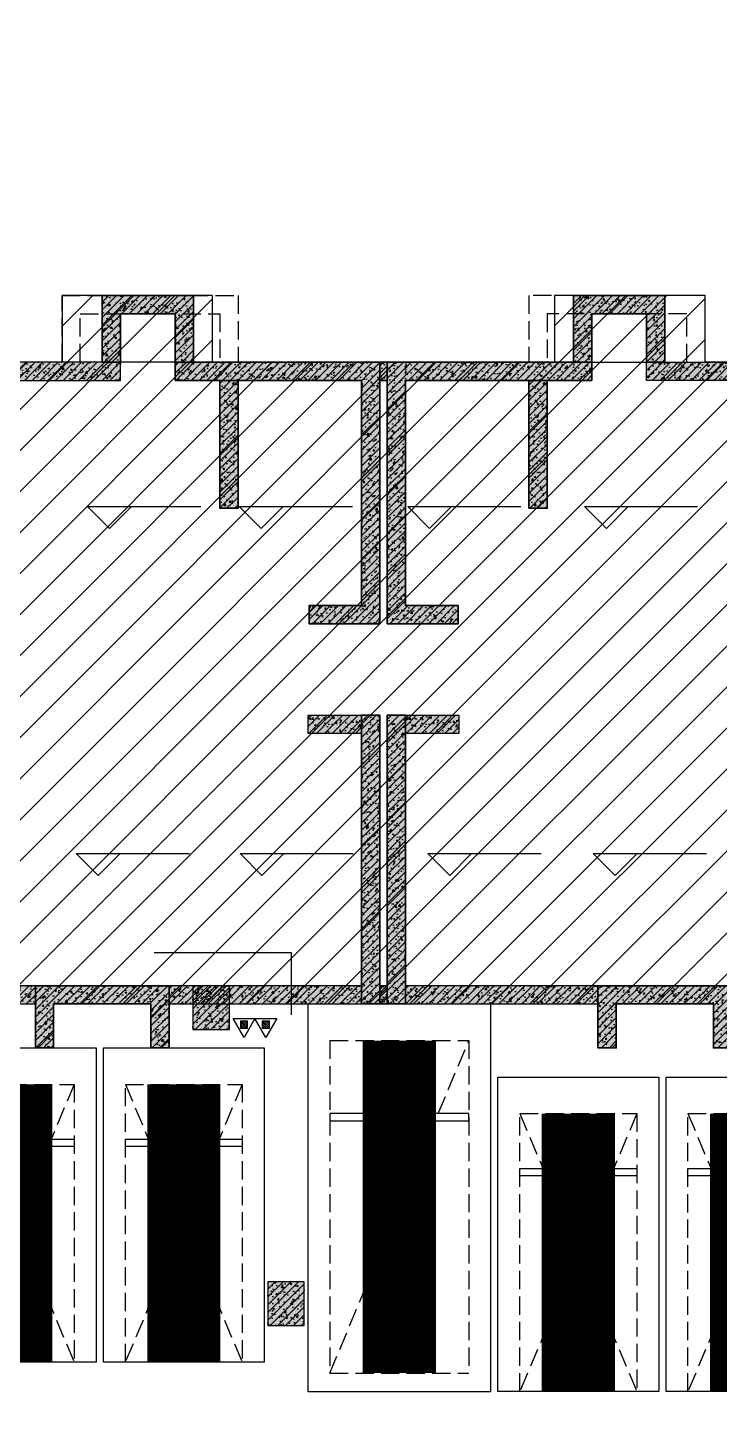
# Model space of a CAD drawing. Extents: x -1338203 to 1886333, y -783476 to 1038610.
# Drawn here: x 526774 to 536232, y 272149 to 291299 of the extents above; entities that cross this region are included whole.
import ezdxf

# ---------------------------------------------------------------- set-up
doc = ezdxf.new("R2010")
doc.units = 0
doc.header["$LTSCALE"] = 1000
doc.header["$MEASUREMENT"] = 0
for name, pattern in [('A-001-平面B2$0$__DASH', [0.35, 0.25, -0.1]), ('A-19-平面B1$0$DASH', [0.35, 0.25, -0.1]), ('DASH', [0.35, 0.25, -0.1])]:
    doc.linetypes.add(name, pattern=pattern)
doc.layers.add('A-001-主楼组合参照B1$0$0A-X-AREA', color=6, linetype='Continuous', plot=False)
for name, color, linetype in [('A-001-车位参照B1$0$A-001-车位参照B1$0$0A-P-PKNG-CAR(A)', 43, 'Continuous'), ('A-001-车位参照B1$0$A-001-车位参照B1$0$0A-P-PKNG-CAR(B)', 21, 'Continuous'), ('A-19-平面B1$0$0A-A-SYMB-ELEV', 150, 'Continuous'), ('p-a-mini', 150, 'Continuous'), ('p-a-regular', 5, 'Continuous'), ('S001地下一墙柱$0$S001地下一墙柱$0$0S-CC-LINE', 52, 'Continuous'), ('S001地下一墙柱$0$S001地下一墙柱$0$0S-CW-HATCH', 251, 'Continuous'), ('S001地下一墙柱$0$S001地下一墙柱$0$0S-CW-HATCH-UP', 251, 'Continuous'), ('S19柱墙B1_1$0$0S-CW-HATCH', 251, 'Continuous'), ('S19柱墙B1_1$0$0S-CW-HATCH-UP', 251, 'Continuous'), ('S19柱墙B1_1$0$0S-CW-LINE', 72, 'Continuous'), ('负一层消火栓$0$0P-DIM-FH', 3, 'Continuous'), ('负一层消火栓$0$0P-EQUIP-FH', 7, 'Continuous')]:
    doc.layers.add(name, color=color, linetype=linetype)
pattern_1 = [(45, (-537701.02, -383122.39), (-53.033009, 53.033009), []), (50, (-537701.02, -383122.39), (215.178055, -18.82564), [22.5, -247.5]), (355, (-537701.02, -383122.39), (-41.6254, 225.65764), [18, -198]), (100.4514, (-537683.09, -383123.96), (173.552815, 206.83186), [19.12206, -210.342634]), (46.1842, (-537701.02, -383062.4), (320.17231, -49.6557), [33.75, -371.25]), (96.6356, (-537674.34, -383066.53), (280.39881, 292.23536), [28.68309, -315.5139]), (351.1842, (-537701.02, -383062.4), (280.39858, 292.23558), [27, -297]), (21, (-537671.02, -383077.39), (179.072116, -120.785667), [22.5, -247.5]), (326, (-537671.02, -383077.39), (72.9946, 217.54501), [18, -198]), (71.4514, (-537656.1, -383087.45), (252.06679, 96.75915), [19.12206, -210.342634]), (37.5, (-537701.02, -383122.39), (3.647957, 99.868156), [0, -195.6, 0, -201, 0, -198.75]), (7.5, (-537701.02, -383122.39), (78.920861, 118.323514), [0, -114.6, 0, -191.1, 0, -75.75]), (327.5, (-537767.92, -383122.39), (160.146731, -6.7664615), [0, -75, 0, -234, 0, -310.5]), (317.5, (-537797.92, -383122.39), (174.95585, 30.031495), [0, -97.5, 0, -155.4, 0, -220.5])]
pattern_2 = [(45, (-2927865.07, -271025.844), (-53.0330086, 53.0330086), []), (50, (-2927865.07, -271025.84), (215.178055, -18.82564), [22.5, -247.5]), (355, (-2927865.07, -271025.84), (-41.6254, 225.65764), [18, -198]), (100.4514, (-2927847.14, -271027.41), (173.552815, 206.831863), [19.122057, -210.342634]), (46.1842, (-2927865.07, -270965.84), (320.172315, -49.655704), [33.75, -371.25]), (96.6356, (-2927838.4, -270969.98), (280.398812, 292.23536), [28.683086, -315.5139]), (351.1842, (-2927865.07, -270965.84), (280.398584, 292.23558), [27, -297]), (21, (-2927835.07, -270980.84), (179.072116, -120.785667), [22.5, -247.5]), (326, (-2927835.07, -270980.84), (72.9946, 217.545014), [18, -198]), (71.4514, (-2927820.15, -270990.9), (252.066789, 96.759149), [19.122057, -210.342634]), (37.5, (-2927865.07, -271025.844), (3.6479566, 99.8681561), [0, -195.6, 0, -201, 0, -198.75]), (7.5, (-2927865.07, -271025.84), (78.9208612, 118.3235136), [0, -114.6, 0, -191.1, 0, -75.75]), (327.5, (-2927931.97, -271025.84), (160.1467309, -6.7664615), [0, -75, 0, -234, 0, -310.5]), (317.5, (-2927961.97, -271025.84), (174.955851, 30.031495), [0, -97.5, 0, -155.4, 0, -220.5])]
pattern_3 = [(45, (0, 0), (-53.033, 53.033), []), (50, (0, 0), (215.178, -18.8256), [22.5, -247.5]), (355, (0, 0), (-41.6254, 225.6576), [18, -198]), (100.4514, (17.93, -1.57), (173.5528, 206.8319), [19.122, -210.3426]), (46.1842, (0, 60), (320.1723, -49.6557), [33.75, -371.25]), (96.6356, (26.68, 55.86), (280.399, 292.2354), [28.683, -315.514]), (351.1842, (0, 60), (280.3986, 292.2356), [27, -297]), (21, (30, 45), (179.0721, -120.7857), [22.5, -247.5]), (326, (30, 45), (72.9946, 217.545), [18, -198]), (71.4514, (44.92, 34.93), (252.0668, 96.7591), [19.122, -210.3426]), (37.5, (0, 0), (3.64796, 99.86816), [0, -195.6, 0, -201, 0, -198.75]), (7.5, (0, 0), (78.92086, 118.3235), [0, -114.6, 0, -191.1, 0, -75.75]), (327.5, (-66.9, 0), (160.14673, -6.76646), [0, -75, 0, -234, 0, -310.5]), (317.5, (-96.9, 0), (174.95585, 30.0315), [0, -97.5, 0, -155.4, 0, -220.5])]

# ---------------------------------------------------------------- blocks, each defined once
blk = doc.blocks.new('S19柱墙B1_1')
at = {"layer": 'S19柱墙B1_1$0$0S-CW-HATCH'}
h = blk.add_hatch(color=256, dxfattribs=at)
h.dxf.hatch_style = 1
h.paths.add_polyline_path([(12500, 3490), (12500, 4400), (13750, 4400), (13750, 3490), (13500, 3490), (13500, 4150), (12750, 4150), (12750, 3490), (12500, 3490)])
h = blk.add_hatch(color=256, dxfattribs=at)
h.dxf.hatch_style = 1
h.paths.add_polyline_path([(18950, 3490), (18950, 4400), (20200, 4400), (20200, 3490), (19950, 3490), (19950, 4150), (19200, 4150), (19200, 3490), (18950, 3490)])
h = blk.add_hatch(color=256, dxfattribs=at)
h.dxf.hatch_style = 1
h.paths.add_polyline_path([(12750, 3490), (9990, 3490), (9990, 3240), (12750, 3240)])
h = blk.add_hatch(color=256, dxfattribs=at)
h.dxf.hatch_style = 1
h.paths.add_polyline_path([(13500, 3240), (16050, 3240), (16050, 160), (15330, 160), (15330, -90), (16300, -90), (16300, 3490), (13500, 3490)])
h = blk.add_hatch(color=256, dxfattribs=at)
h.dxf.hatch_style = 1
h.paths.add_polyline_path([(16300, 3240), (16400, 3240), (16400, 3490), (16300, 3490)])
h = blk.add_hatch(color=256, dxfattribs=at)
h.dxf.hatch_style = 1
h.paths.add_polyline_path([(19200, 3240), (16650, 3240), (16650, 160), (17370, 160), (17370, -90), (16400, -90), (16400, 3490), (19200, 3490)])
h = blk.add_hatch(color=256, dxfattribs=at)
h.dxf.hatch_style = 1
h.paths.add_polyline_path([(19950, 3490), (22710, 3490), (22710, 3240), (19950, 3240)])
h = blk.add_hatch(color=256, dxfattribs=at)
h.dxf.hatch_style = 1
h.paths.add_polyline_path([(14110, 3240), (14360, 3240), (14360, 1490), (14110, 1490)])
h = blk.add_hatch(color=256, dxfattribs=at)
h.dxf.hatch_style = 1
h.paths.add_polyline_path([(18340, 3240), (18590, 3240), (18590, 1490), (18340, 1490)])
h = blk.add_hatch(color=256, dxfattribs=at)
h.dxf.hatch_style = 1
h.paths.add_polyline_path([(15320, -1340), (16050, -1340), (16050, -1590), (15320, -1590)])
h = blk.add_hatch(color=256, dxfattribs=at)
h.dxf.hatch_style = 1
h.paths.add_polyline_path([(16300, -5290), (16300, -1340), (16050, -1340), (16050, -5290)])
h = blk.add_hatch(color=256, dxfattribs=at)
h.dxf.hatch_style = 1
h.paths.add_polyline_path([(16400, -5290), (16400, -1340), (16650, -1340), (16650, -5290)])
h = blk.add_hatch(color=256, dxfattribs=at)
h.dxf.hatch_style = 1
h.paths.add_polyline_path([(16650, -1340), (17380, -1340), (17380, -1590), (16650, -1590)])
at = {"layer": 'S19柱墙B1_1$0$0S-CW-HATCH', "ltscale": 0.002}
h = blk.add_hatch(color=256, dxfattribs=at)
h.dxf.hatch_style = 1
h.paths.add_polyline_path([(9760, -5290), (11585, -5290), (11585, -5040), (9760, -5040)])
at = {"layer": 'S19柱墙B1_1$0$0S-CW-HATCH'}
h = blk.add_hatch(color=256, dxfattribs=at)
h.dxf.hatch_style = 1
h.paths.add_polyline_path([(11585, -5890), (11835, -5890), (11835, -5290), (12500, -5290), (13165, -5290), (13165, -5890), (13415, -5890), (13415, -5040), (12500, -5040), (11585, -5040)])
at = {"layer": 'S19柱墙B1_1$0$0S-CW-HATCH', "ltscale": 0.002}
h = blk.add_hatch(color=256, dxfattribs=at)
h.dxf.hatch_style = 1
h.paths.add_polyline_path([(13415, -5290), (16050, -5290), (16050, -5040), (13415, -5040)])
h = blk.add_hatch(color=256, dxfattribs=at)
h.dxf.hatch_style = 1
h.paths.add_polyline_path([(16400, -5040), (16300, -5040), (16300, -5290), (16400, -5290)])
at = {"layer": 'S19柱墙B1_1$0$0S-CW-HATCH'}
h = blk.add_hatch(color=256, dxfattribs=at)
h.dxf.hatch_style = 1
h.paths.add_polyline_path([(16300, -5290), (16400, -5290), (16400, -5040), (16300, -5040)])
at = {"layer": 'S19柱墙B1_1$0$0S-CW-HATCH', "ltscale": 0.002}
h = blk.add_hatch(color=256, dxfattribs=at)
h.dxf.hatch_style = 1
h.paths.add_polyline_path([(16650, -5290), (19285, -5290), (19285, -5040), (16650, -5040)])
at = {"layer": 'S19柱墙B1_1$0$0S-CW-HATCH'}
h = blk.add_hatch(color=256, dxfattribs=at)
h.dxf.hatch_style = 1
h.paths.add_polyline_path([(21115, -5890), (20865, -5890), (20865, -5290), (20200, -5290), (19535, -5290), (19535, -5890), (19285, -5890), (19285, -5040), (20200, -5040), (21115, -5040)])
at = {"layer": 'S19柱墙B1_1$0$0S-CW-HATCH-UP'}
h = blk.add_hatch(dxfattribs=at)
h.set_pattern_fill('钢筋混凝土', color=256, scale=30)
h.set_pattern_definition(pattern_3)
h.paths.add_polyline_path([(12500, 3490), (12500, 4400), (13750, 4400), (13750, 3490), (13500, 3490), (13500, 4150), (12750, 4150), (12750, 3490), (12500, 3490)])
h = blk.add_hatch(dxfattribs=at)
h.set_pattern_fill('钢筋混凝土', color=256, scale=30)
h.set_pattern_definition(pattern_3)
h.paths.add_polyline_path([(18950, 3490), (18950, 4400), (20200, 4400), (20200, 3490), (19950, 3490), (19950, 4150), (19200, 4150), (19200, 3490), (18950, 3490)])
h = blk.add_hatch(dxfattribs=at)
h.set_pattern_fill('钢筋混凝土', color=256, scale=30)
h.set_pattern_definition(pattern_2)
h.paths.add_polyline_path([(12750, 3490), (9990, 3490), (9990, 3240), (12750, 3240)])
h = blk.add_hatch(dxfattribs=at)
h.set_pattern_fill('钢筋混凝土', color=256, scale=30)
h.set_pattern_definition(pattern_1)
h.paths.add_polyline_path([(13500, 3240), (16050, 3240), (16050, 160), (15330, 160), (15330, -90), (16300, -90), (16300, 3490), (13500, 3490)])
h = blk.add_hatch(dxfattribs=at)
h.set_pattern_fill('钢筋混凝土', color=256, scale=30)
h.set_pattern_definition([(45, (-288035.895, -723973.35), (-53.0330086, 53.0330086), []), (50, (-288035.9, -723973.35), (215.178055, -18.82564), [22.5, -247.5]), (355, (-288035.9, -723973.35), (-41.6254, 225.65764), [18, -198]), (100.4514, (-288017.96, -723974.92), (173.552815, 206.83186), [19.12206, -210.342634]), (46.1842, (-288035.9, -723913.35), (320.172315, -49.6557), [33.75, -371.25]), (96.6356, (-288009.2, -723917.5), (280.39881, 292.23536), [28.68309, -315.5139]), (351.1842, (-288035.9, -723913.35), (280.39858, 292.23558), [27, -297]), (21, (-288005.9, -723928.35), (179.072116, -120.785667), [22.5, -247.5]), (326, (-288005.9, -723928.35), (72.9946, 217.545014), [18, -198]), (71.4514, (-287990.97, -723938.42), (252.06679, 96.75915), [19.12206, -210.342634]), (37.5, (-288035.895, -723973.35), (3.6479566, 99.868156), [0, -195.6, 0, -201, 0, -198.75]), (7.5, (-288035.9, -723973.35), (78.920861, 118.323514), [0, -114.6, 0, -191.1, 0, -75.75]), (327.5, (-288102.795, -723973.35), (160.146731, -6.7664615), [0, -75, 0, -234, 0, -310.5]), (317.5, (-288132.8, -723973.35), (174.95585, 30.031495), [0, -97.5, 0, -155.4, 0, -220.5])])
h.paths.add_polyline_path([(16300, 3240), (16400, 3240), (16400, 3490), (16300, 3490)])
h = blk.add_hatch(dxfattribs=at)
h.set_pattern_fill('钢筋混凝土', color=256, scale=30)
h.set_pattern_definition(pattern_1)
h.paths.add_polyline_path([(19200, 3240), (16650, 3240), (16650, 160), (17370, 160), (17370, -90), (16400, -90), (16400, 3490), (19200, 3490)])
h = blk.add_hatch(dxfattribs=at)
h.set_pattern_fill('钢筋混凝土', color=256, scale=30)
h.set_pattern_definition(pattern_2)
h.paths.add_polyline_path([(19950, 3490), (22710, 3490), (22710, 3240), (19950, 3240)])
h = blk.add_hatch(dxfattribs=at)
h.set_pattern_fill('钢筋混凝土', color=256, scale=30)
h.set_pattern_definition([(45, (-2331178.905, -156263.83), (-53.0330086, 53.0330086), []), (50, (-2331178.9, -156263.83), (215.178055, -18.82564), [22.5, -247.5]), (355, (-2331178.9, -156263.83), (-41.6254, 225.65764), [18, -198]), (100.4514, (-2331160.97, -156265.4), (173.552815, 206.831863), [19.122057, -210.342634]), (46.1842, (-2331178.9, -156203.83), (320.172315, -49.655704), [33.75, -371.25]), (96.6356, (-2331152.22, -156207.97), (280.39881, 292.23536), [28.683086, -315.5139]), (351.1842, (-2331178.9, -156203.83), (280.398584, 292.23558), [27, -297]), (21, (-2331148.9, -156218.83), (179.072116, -120.785667), [22.5, -247.5]), (326, (-2331148.9, -156218.83), (72.9946, 217.545014), [18, -198]), (71.4514, (-2331133.98, -156228.9), (252.066789, 96.759149), [19.122057, -210.342634]), (37.5, (-2331178.905, -156263.83), (3.6479566, 99.8681561), [0, -195.6, 0, -201, 0, -198.75]), (7.5, (-2331178.9, -156263.83), (78.920861, 118.3235136), [0, -114.6, 0, -191.1, 0, -75.75]), (327.5, (-2331245.805, -156263.83), (160.1467309, -6.7664615), [0, -75, 0, -234, 0, -310.5]), (317.5, (-2331275.8, -156263.83), (174.955851, 30.031495), [0, -97.5, 0, -155.4, 0, -220.5])])
h.paths.add_polyline_path([(14110, 3240), (14360, 3240), (14360, 1490), (14110, 1490)])
h = blk.add_hatch(dxfattribs=at)
h.set_pattern_fill('钢筋混凝土', color=256, scale=30)
h.set_pattern_definition([(45, (-2326928.905, -156263.83), (-53.0330086, 53.0330086), []), (50, (-2326928.9, -156263.83), (215.178055, -18.82564), [22.5, -247.5]), (355, (-2326928.9, -156263.83), (-41.6254, 225.65764), [18, -198]), (100.4514, (-2326910.97, -156265.4), (173.552815, 206.831863), [19.122057, -210.342634]), (46.1842, (-2326928.9, -156203.83), (320.172315, -49.655704), [33.75, -371.25]), (96.6356, (-2326902.22, -156207.97), (280.39881, 292.23536), [28.683086, -315.5139]), (351.1842, (-2326928.9, -156203.83), (280.398584, 292.23558), [27, -297]), (21, (-2326898.9, -156218.83), (179.072116, -120.785667), [22.5, -247.5]), (326, (-2326898.9, -156218.83), (72.9946, 217.545014), [18, -198]), (71.4514, (-2326883.98, -156228.9), (252.066789, 96.759149), [19.122057, -210.342634]), (37.5, (-2326928.905, -156263.83), (3.6479566, 99.8681561), [0, -195.6, 0, -201, 0, -198.75]), (7.5, (-2326928.9, -156263.83), (78.920861, 118.3235136), [0, -114.6, 0, -191.1, 0, -75.75]), (327.5, (-2326995.805, -156263.83), (160.1467309, -6.7664615), [0, -75, 0, -234, 0, -310.5]), (317.5, (-2327025.8, -156263.83), (174.955851, 30.031495), [0, -97.5, 0, -155.4, 0, -220.5])])
h.paths.add_polyline_path([(18340, 3240), (18590, 3240), (18590, 1490), (18340, 1490)])
h = blk.add_hatch(dxfattribs=at)
h.set_pattern_fill('钢筋混凝土', color=256, scale=30)
h.set_pattern_definition([(45, (-2901230.08, -267325.85), (-53.0330086, 53.0330086), []), (50, (-2901230.08, -267325.85), (215.178055, -18.82564), [22.5, -247.5]), (355, (-2901230.08, -267325.85), (-41.6254, 225.65764), [18, -198]), (100.4514, (-2901212.15, -267327.42), (173.552815, 206.831863), [19.122057, -210.342634]), (46.1842, (-2901230.08, -267265.85), (320.172315, -49.655704), [33.75, -371.25]), (96.6356, (-2901203.4, -267270), (280.39881, 292.23536), [28.683086, -315.5139]), (351.1842, (-2901230.08, -267265.85), (280.398584, 292.23558), [27, -297]), (21, (-2901200.08, -267280.85), (179.072116, -120.785667), [22.5, -247.5]), (326, (-2901200.08, -267280.85), (72.9946, 217.545014), [18, -198]), (71.4514, (-2901185.16, -267290.91), (252.066789, 96.759149), [19.122057, -210.342634]), (37.5, (-2901230.08, -267325.85), (3.6479566, 99.8681561), [0, -195.6, 0, -201, 0, -198.75]), (7.5, (-2901230.08, -267325.85), (78.9208612, 118.3235136), [0, -114.6, 0, -191.1, 0, -75.75]), (327.5, (-2901296.98, -267325.85), (160.1467309, -6.7664615), [0, -75, 0, -234, 0, -310.5]), (317.5, (-2901326.98, -267325.85), (174.955851, 30.031495), [0, -97.5, 0, -155.4, 0, -220.5])])
h.paths.add_polyline_path([(15320, -1340), (16050, -1340), (16050, -1590), (15320, -1590)])
h = blk.add_hatch(dxfattribs=at)
h.set_pattern_fill('钢筋混凝土', color=256, scale=30)
h.set_pattern_definition(pattern_1)
h.paths.add_polyline_path([(16300, -5290), (16300, -1340), (16050, -1340), (16050, -5290)])
h = blk.add_hatch(dxfattribs=at)
h.set_pattern_fill('钢筋混凝土', color=256, scale=30)
h.set_pattern_definition(pattern_1)
h.paths.add_polyline_path([(16400, -5290), (16400, -1340), (16650, -1340), (16650, -5290)])
h = blk.add_hatch(dxfattribs=at)
h.set_pattern_fill('钢筋混凝土', color=256, scale=30)
h.set_pattern_definition([(45, (-2899900.08, -267325.844), (-53.0330086, 53.0330086), []), (50, (-2899900.08, -267325.84), (215.178055, -18.82564), [22.5, -247.5]), (355, (-2899900.08, -267325.84), (-41.6254, 225.65764), [18, -198]), (100.4514, (-2899882.15, -267327.41), (173.552815, 206.831863), [19.122057, -210.342634]), (46.1842, (-2899900.08, -267265.84), (320.172315, -49.655704), [33.75, -371.25]), (96.6356, (-2899873.4, -267269.98), (280.39881, 292.23536), [28.683086, -315.5139]), (351.1842, (-2899900.08, -267265.84), (280.398584, 292.23558), [27, -297]), (21, (-2899870.08, -267280.84), (179.072116, -120.785667), [22.5, -247.5]), (326, (-2899870.08, -267280.84), (72.9946, 217.545014), [18, -198]), (71.4514, (-2899855.16, -267290.9), (252.066789, 96.759149), [19.122057, -210.342634]), (37.5, (-2899900.08, -267325.84), (3.6479566, 99.8681561), [0, -195.6, 0, -201, 0, -198.75]), (7.5, (-2899900.08, -267325.84), (78.9208612, 118.3235136), [0, -114.6, 0, -191.1, 0, -75.75]), (327.5, (-2899966.98, -267325.84), (160.1467309, -6.7664615), [0, -75, 0, -234, 0, -310.5]), (317.5, (-2899996.98, -267325.84), (174.955851, 30.031495), [0, -97.5, 0, -155.4, 0, -220.5])])
h.paths.add_polyline_path([(16650, -1340), (17380, -1340), (17380, -1590), (16650, -1590)])
at = {"layer": 'S19柱墙B1_1$0$0S-CW-HATCH-UP', "ltscale": 0.002}
h = blk.add_hatch(dxfattribs=at)
h.set_pattern_fill('钢筋混凝土', color=256, scale=30)
h.set_pattern_definition([(45, (-506430.67, -283239.06), (-53.033009, 53.033009), []), (50, (-506430.67, -283239.06), (215.178055, -18.82564), [22.5, -247.5]), (355, (-506430.67, -283239.06), (-41.6254, 225.65764), [18, -198]), (100.4514, (-506412.74, -283240.63), (173.552815, 206.83186), [19.12206, -210.34263]), (46.1842, (-506430.67, -283179.06), (320.17231, -49.6557), [33.75, -371.25]), (96.6356, (-506404, -283183.2), (280.39881, 292.23536), [28.68309, -315.5139]), (351.1842, (-506430.67, -283179.06), (280.39858, 292.23558), [27, -297]), (21, (-506400.67, -283194.06), (179.072116, -120.785667), [22.5, -247.5]), (326, (-506400.67, -283194.06), (72.9946, 217.54501), [18, -198]), (71.4514, (-506385.75, -283204.12), (252.06679, 96.75915), [19.12206, -210.34263]), (37.5, (-506430.67, -283239.06), (3.647957, 99.868156), [0, -195.6, 0, -201, 0, -198.75]), (7.5, (-506430.67, -283239.06), (78.920861, 118.323514), [0, -114.6, 0, -191.1, 0, -75.75]), (327.5, (-506497.57, -283239.06), (160.146731, -6.766462), [0, -75, 0, -234, 0, -310.5]), (317.5, (-506527.57, -283239.06), (174.95585, 30.031495), [0, -97.5, 0, -155.4, 0, -220.5])])
h.paths.add_polyline_path([(9760, -5290), (11585, -5290), (11585, -5040), (9760, -5040)])
at = {"layer": 'S19柱墙B1_1$0$0S-CW-HATCH-UP'}
h = blk.add_hatch(dxfattribs=at)
h.set_pattern_fill('钢筋混凝土', color=256, scale=30)
h.set_pattern_definition(pattern_1)
h.paths.add_polyline_path([(11585, -5890), (11835, -5890), (11835, -5290), (12500, -5290), (13165, -5290), (13165, -5890), (13415, -5890), (13415, -5040), (12500, -5040), (11585, -5040)])
at = {"layer": 'S19柱墙B1_1$0$0S-CW-HATCH-UP', "ltscale": 0.002}
h = blk.add_hatch(dxfattribs=at)
h.set_pattern_fill('钢筋混凝土', color=256, scale=30)
h.set_pattern_definition([(45, (-502775.67, -283239.06), (-53.033009, 53.033009), []), (50, (-502775.67, -283239.06), (215.178055, -18.82564), [22.5, -247.5]), (355, (-502775.67, -283239.06), (-41.6254, 225.65764), [18, -198]), (100.4514, (-502757.74, -283240.63), (173.552815, 206.83186), [19.12206, -210.34263]), (46.1842, (-502775.67, -283179.06), (320.17231, -49.6557), [33.75, -371.25]), (96.6356, (-502749, -283183.2), (280.39881, 292.23536), [28.68309, -315.5139]), (351.1842, (-502775.67, -283179.06), (280.39858, 292.23558), [27, -297]), (21, (-502745.67, -283194.06), (179.072116, -120.785667), [22.5, -247.5]), (326, (-502745.67, -283194.06), (72.9946, 217.54501), [18, -198]), (71.4514, (-502730.75, -283204.12), (252.06679, 96.75915), [19.12206, -210.34263]), (37.5, (-502775.67, -283239.06), (3.647957, 99.868156), [0, -195.6, 0, -201, 0, -198.75]), (7.5, (-502775.67, -283239.06), (78.920861, 118.323514), [0, -114.6, 0, -191.1, 0, -75.75]), (327.5, (-502842.57, -283239.06), (160.146731, -6.766462), [0, -75, 0, -234, 0, -310.5]), (317.5, (-502872.57, -283239.06), (174.95585, 30.031495), [0, -97.5, 0, -155.4, 0, -220.5])])
h.paths.add_polyline_path([(13415, -5290), (16050, -5290), (16050, -5040), (13415, -5040)])
h = blk.add_hatch(dxfattribs=at)
h.set_pattern_fill('钢筋混凝土', color=256, scale=30)
h.set_pattern_definition([(45, (-515290.67, -283239.06), (-53.033009, 53.033009), []), (50, (-515290.67, -283239.06), (215.178055, -18.82564), [22.5, -247.5]), (355, (-515290.67, -283239.06), (-41.6254, 225.65764), [18, -198]), (100.4514, (-515272.74, -283240.63), (173.552815, 206.83186), [19.12206, -210.34263]), (46.1842, (-515290.67, -283179.06), (320.17231, -49.6557), [33.75, -371.25]), (96.6356, (-515264, -283183.2), (280.39881, 292.23536), [28.68309, -315.5139]), (351.1842, (-515290.67, -283179.06), (280.39858, 292.23558), [27, -297]), (21, (-515260.67, -283194.06), (179.072116, -120.785667), [22.5, -247.5]), (326, (-515260.67, -283194.06), (72.9946, 217.54501), [18, -198]), (71.4514, (-515245.75, -283204.12), (252.06679, 96.75915), [19.12206, -210.34263]), (37.5, (-515290.67, -283239.06), (3.647957, 99.868156), [0, -195.6, 0, -201, 0, -198.75]), (7.5, (-515290.67, -283239.06), (78.920861, 118.323514), [0, -114.6, 0, -191.1, 0, -75.75]), (327.5, (-515357.57, -283239.06), (160.146731, -6.766462), [0, -75, 0, -234, 0, -310.5]), (317.5, (-515387.57, -283239.06), (174.95585, 30.031495), [0, -97.5, 0, -155.4, 0, -220.5])])
h.paths.add_polyline_path([(16400, -5040), (16300, -5040), (16300, -5290), (16400, -5290)])
at = {"layer": 'S19柱墙B1_1$0$0S-CW-HATCH-UP'}
h = blk.add_hatch(dxfattribs=at)
h.set_pattern_fill('钢筋混凝土', color=256, scale=30)
h.set_pattern_definition([(45, (-288035.895, -732503.35), (-53.0330086, 53.0330086), []), (50, (-288035.9, -732503.35), (215.178055, -18.82564), [22.5, -247.5]), (355, (-288035.9, -732503.35), (-41.6254, 225.65764), [18, -198]), (100.4514, (-288017.96, -732504.92), (173.552815, 206.83186), [19.12206, -210.342634]), (46.1842, (-288035.9, -732443.35), (320.172315, -49.6557), [33.75, -371.25]), (96.6356, (-288009.2, -732447.5), (280.39881, 292.23536), [28.68309, -315.5139]), (351.1842, (-288035.9, -732443.35), (280.39858, 292.23558), [27, -297]), (21, (-288005.9, -732458.35), (179.072116, -120.785667), [22.5, -247.5]), (326, (-288005.9, -732458.35), (72.9946, 217.545014), [18, -198]), (71.4514, (-287990.97, -732468.42), (252.06679, 96.75915), [19.12206, -210.342634]), (37.5, (-288035.895, -732503.35), (3.6479566, 99.868156), [0, -195.6, 0, -201, 0, -198.75]), (7.5, (-288035.9, -732503.35), (78.920861, 118.323514), [0, -114.6, 0, -191.1, 0, -75.75]), (327.5, (-288102.795, -732503.35), (160.146731, -6.7664615), [0, -75, 0, -234, 0, -310.5]), (317.5, (-288132.8, -732503.35), (174.95585, 30.031495), [0, -97.5, 0, -155.4, 0, -220.5])])
h.paths.add_polyline_path([(16300, -5290), (16400, -5290), (16400, -5040), (16300, -5040)])
at = {"layer": 'S19柱墙B1_1$0$0S-CW-HATCH-UP', "ltscale": 0.002}
h = blk.add_hatch(dxfattribs=at)
h.set_pattern_fill('钢筋混凝土', color=256, scale=30)
h.set_pattern_definition([(45, (-499540.67, -283239.06), (-53.033009, 53.033009), []), (50, (-499540.67, -283239.06), (215.178055, -18.82564), [22.5, -247.5]), (355, (-499540.67, -283239.06), (-41.6254, 225.65764), [18, -198]), (100.4514, (-499522.74, -283240.63), (173.552815, 206.83186), [19.12206, -210.34263]), (46.1842, (-499540.67, -283179.06), (320.17231, -49.6557), [33.75, -371.25]), (96.6356, (-499514, -283183.2), (280.39881, 292.23536), [28.68309, -315.5139]), (351.1842, (-499540.67, -283179.06), (280.39858, 292.23558), [27, -297]), (21, (-499510.67, -283194.06), (179.072116, -120.785667), [22.5, -247.5]), (326, (-499510.67, -283194.06), (72.9946, 217.54501), [18, -198]), (71.4514, (-499495.75, -283204.12), (252.06679, 96.75915), [19.12206, -210.34263]), (37.5, (-499540.67, -283239.06), (3.647957, 99.868156), [0, -195.6, 0, -201, 0, -198.75]), (7.5, (-499540.67, -283239.06), (78.920861, 118.323514), [0, -114.6, 0, -191.1, 0, -75.75]), (327.5, (-499607.57, -283239.06), (160.146731, -6.766462), [0, -75, 0, -234, 0, -310.5]), (317.5, (-499637.57, -283239.06), (174.95585, 30.031495), [0, -97.5, 0, -155.4, 0, -220.5])])
h.paths.add_polyline_path([(16650, -5290), (19285, -5290), (19285, -5040), (16650, -5040)])
at = {"layer": 'S19柱墙B1_1$0$0S-CW-HATCH-UP'}
h = blk.add_hatch(dxfattribs=at)
h.set_pattern_fill('钢筋混凝土', color=256, scale=30)
h.set_pattern_definition(pattern_1)
h.paths.add_polyline_path([(21115, -5890), (20865, -5890), (20865, -5290), (20200, -5290), (19535, -5290), (19535, -5890), (19285, -5890), (19285, -5040), (20200, -5040), (21115, -5040)])
at = {"layer": 'S19柱墙B1_1$0$0S-CW-LINE', "lineweight": 35}
for points in [[(12500, 3490), (12500, 4400), (13750, 4400), (13750, 3490), (13500, 3490), (13500, 4150), (12750, 4150), (12750, 3490), (12500, 3490)], [(18950, 3490), (18950, 4400), (20200, 4400), (20200, 3490), (19950, 3490), (19950, 4150), (19200, 4150), (19200, 3490), (18950, 3490)], [(13500, 3240), (16050, 3240), (16050, 160), (15330, 160), (15330, -90), (16300, -90), (16300, 3490), (13500, 3490)], [(16300, 3240), (16400, 3240), (16400, 3490), (16300, 3490)], [(19200, 3240), (16650, 3240), (16650, 160), (17370, 160), (17370, -90), (16400, -90), (16400, 3490), (19200, 3490)], [(14110, 3240), (14360, 3240), (14360, 1490), (14110, 1490)], [(18340, 3240), (18590, 3240), (18590, 1490), (18340, 1490)], [(16300, -5290), (16300, -1340), (16050, -1340), (16050, -5290)], [(16400, -5290), (16400, -1340), (16650, -1340), (16650, -5290)], [(11585, -5890), (11835, -5890), (11835, -5290), (12500, -5290), (13165, -5290), (13165, -5890), (13415, -5890), (13415, -5040), (12500, -5040), (11585, -5040)], [(16300, -5290), (16400, -5290), (16400, -5040), (16300, -5040)], [(21115, -5890), (20865, -5890), (20865, -5290), (20200, -5290), (19535, -5290), (19535, -5890), (19285, -5890), (19285, -5040), (20200, -5040), (21115, -5040)]]:
    blk.add_lwpolyline(points, close=True, dxfattribs=at)
at = {"layer": 'S19柱墙B1_1$0$0S-CW-LINE'}
for points in [[(12750, 3490), (9990, 3490), (9990, 3240), (12750, 3240)], [(19950, 3490), (22710, 3490), (22710, 3240), (19950, 3240)], [(15320, -1340), (16050, -1340), (16050, -1590), (15320, -1590)], [(16650, -1340), (17380, -1340), (17380, -1590), (16650, -1590)]]:
    blk.add_lwpolyline(points, close=True, dxfattribs=at)
at = {"layer": 'S19柱墙B1_1$0$0S-CW-LINE', "ltscale": 0.002}
for points in [[(9760, -5290), (11585, -5290), (11585, -5040), (9760, -5040)], [(13415, -5290), (16050, -5290), (16050, -5040), (13415, -5040)], [(16650, -5290), (19285, -5290), (19285, -5040), (16650, -5040)]]:
    blk.add_lwpolyline(points, close=True, dxfattribs=at)
at = {"layer": 'S19柱墙B1_1$0$0S-CW-LINE', "ltscale": 0.002, "elevation": -83150}
blk.add_lwpolyline([(16400, -5040), (16300, -5040), (16300, -5290), (16400, -5290)], close=True, dxfattribs=at)
blk = doc.blocks.new('S001地下一墙柱')
at = {"layer": 'S001地下一墙柱$0$S001地下一墙柱$0$0S-CW-HATCH'}
h = blk.add_hatch(color=256, dxfattribs=at)
h.dxf.hatch_style = 1
h.paths.add_polyline_path([(-236835, -28690), (-237335, -28690), (-237335, -29290), (-236835, -29290)])
h = blk.add_hatch(color=256, dxfattribs=at)
h.dxf.hatch_style = 1
h.paths.add_polyline_path([(-235809, -32740), (-236309, -32740), (-236309, -33340), (-235809, -33340)])
at = {"layer": 'S001地下一墙柱$0$S001地下一墙柱$0$0S-CW-HATCH-UP'}
h = blk.add_hatch(dxfattribs=at)
h.set_pattern_fill('钢筋混凝土', color=256, scale=30)
h.set_pattern_definition([(45, (-204523.965, -19738.29), (-53.03301, 53.03301), []), (50, (-204523.96, -19738.29), (215.1781, -18.8256), [22.5, -247.5]), (355, (-204523.96, -19738.29), (-41.6254, 225.6576), [18, -198]), (100.4514, (-204506.03, -19739.86), (173.5528, 206.8319), [19.122, -210.3426]), (46.1842, (-204523.96, -19678.3), (320.1723, -49.6557), [33.75, -371.25]), (96.6356, (-204497.28, -19682.43), (280.3988, 292.2354), [28.683, -315.514]), (351.1842, (-204523.96, -19678.3), (280.3986, 292.2356), [27, -297]), (21, (-204493.96, -19693.29), (179.0721, -120.7857), [22.5, -247.5]), (326, (-204493.96, -19693.29), (72.9946, 217.545), [18, -198]), (71.4514, (-204479.04, -19703.35), (252.0668, 96.7591), [19.122, -210.3426]), (37.5, (-204523.965, -19738.29), (3.64796, 99.86816), [0, -195.6, 0, -201, 0, -198.75]), (7.5, (-204523.96, -19738.29), (78.92086, 118.3235), [0, -114.6, 0, -191.1, 0, -75.75]), (327.5, (-204590.865, -19738.29), (160.14673, -6.76646), [0, -75, 0, -234, 0, -310.5]), (317.5, (-204620.86, -19738.29), (174.95585, 30.0315), [0, -97.5, 0, -155.4, 0, -220.5])])
h.paths.add_polyline_path([(-236835, -28690), (-237335, -28690), (-237335, -29290), (-236835, -29290)])
h = blk.add_hatch(dxfattribs=at)
h.set_pattern_fill('钢筋混凝土', color=256, scale=30)
h.set_pattern_definition([(45, (-203498.035, -23788.29), (-53.03301, 53.03301), []), (50, (-203498.04, -23788.29), (215.1781, -18.8256), [22.5, -247.5]), (355, (-203498.04, -23788.29), (-41.6254, 225.6576), [18, -198]), (100.4514, (-203480.1, -23789.86), (173.5528, 206.8319), [19.122, -210.3426]), (46.1842, (-203498.04, -23728.3), (320.1723, -49.6557), [33.75, -371.25]), (96.6356, (-203471.35, -23732.43), (280.3988, 292.2354), [28.683, -315.514]), (351.1842, (-203498.04, -23728.3), (280.3986, 292.2356), [27, -297]), (21, (-203468.04, -23743.29), (179.0721, -120.7857), [22.5, -247.5]), (326, (-203468.04, -23743.29), (72.9946, 217.545), [18, -198]), (71.4514, (-203453.11, -23753.35), (252.0668, 96.7591), [19.122, -210.3426]), (37.5, (-203498.035, -23788.29), (3.64796, 99.86816), [0, -195.6, 0, -201, 0, -198.75]), (7.5, (-203498.04, -23788.29), (78.92086, 118.3235), [0, -114.6, 0, -191.1, 0, -75.75]), (327.5, (-203564.935, -23788.29), (160.14673, -6.76646), [0, -75, 0, -234, 0, -310.5]), (317.5, (-203594.94, -23788.29), (174.95585, 30.0315), [0, -97.5, 0, -155.4, 0, -220.5])])
h.paths.add_polyline_path([(-235809, -32740), (-236309, -32740), (-236309, -33340), (-235809, -33340)])
at = {"layer": 'S001地下一墙柱$0$S001地下一墙柱$0$0S-CC-LINE'}
for points in [[(-236835, -28690), (-237335, -28690), (-237335, -29290), (-236835, -29290)], [(-235809, -32740), (-236309, -32740), (-236309, -33340), (-235809, -33340)]]:
    blk.add_lwpolyline(points, close=True, dxfattribs=at)
at = {"ltscale": 0.002}
blk.add_blockref('S19柱墙B1_1', (-251075, -23650), dxfattribs=at)
blk = doc.blocks.new('负一层消火栓$0$$TwtSys$00000546')
h = blk.add_hatch()
h.set_pattern_fill('ANSI31', color=256, scale=200, style=0)
h.set_pattern_definition([(45, (-38543.802, -6670.83), (-17.67767, 17.67767), [])])
h.paths.add_polyline_path([(-65, 174), (65, 174), (65, 44), (-65, 44)])
for points in [[(0, 344), (-198, 0), (198, 0)], [(-65, 174), (65, 174), (65, 44), (-65, 44)]]:
    blk.add_lwpolyline(points, close=True)
blk = doc.blocks.new('负一层消火栓')
at = {"layer": '负一层消火栓$0$0P-DIM-FH'}
for p, q in [((-235985, -28240), (-237866, -28240)), ((-235985, -29090), (-235985, -28240))]:
    blk.add_line(p, q, dxfattribs=at)
at = {"layer": '负一层消火栓$0$0P-EQUIP-FH', "xscale": -0.75, "yscale": 0.75, "zscale": 0.75, "rotation": 180}
for p in [(-236634, -29140, 83950), (-236336, -29140, 83950)]:
    blk.add_blockref('负一层消火栓$0$$TwtSys$00000546', p, dxfattribs=at)
blk = doc.blocks.new('A-001-车位参照B1$0$A-001-车位参照B1$0$A-001-车位参照B1$0$ddd')
for p, q in [((0, 2500), (5300, 2500)), ((0, 2500), (0, 0)), ((5300, 2500), (5300, 0)), ((0, 0), (5300, 0))]:
    blk.add_line(p, q)
at = {"linetype": 'A-001-平面B2$0$__DASH'}
for p, q in [((500, 2200), (500, 300)), ((500, 2200), (5050, 2200)), ((5050, 2200), (5050, 300)), ((500, 300), (5050, 300))]:
    blk.add_line(p, q, dxfattribs=at)
blk.add_lwpolyline([(5050, 2200), (500, 300)], dxfattribs=at)
blk.add_lwpolyline([(1500, 300), (1500, 2200), (1600, 2200), (1600, 300)], close=True)
at = {"layer": 'p-a-regular', "ltscale": 0.002, "const_width": 1000}
blk.add_lwpolyline([(500, 1250), (5050, 1250)], dxfattribs=at)
blk = doc.blocks.new('A-001-车位参照B1$0$A-001-车位参照B1$0$A-001-车位参照B1$0$A$C43AE5A3B')
at = {"color": 241}
blk.add_lwpolyline([(2500, 0), (2500, 4300), (300, 4300), (300, 0)], close=True, dxfattribs=at)
at = {"color": 241, "linetype": 'DASH'}
for points in [[(2200, 0), (2200, 3800), (600, 3800), (600, 0), (2200, 0)], [(600, 3800), (2200, 0)], [(2200, 3800), (600, 0)]]:
    blk.add_lwpolyline(points, dxfattribs=at)
at = {"color": 241}
blk.add_lwpolyline([(2200, 3050), (600, 3050), (600, 2950), (2200, 2950), (2200, 3050)], dxfattribs=at)
at = {"layer": 'p-a-mini', "ltscale": 0.002, "const_width": 1000}
blk.add_lwpolyline([(1400, 0), (1400, 3800)], dxfattribs=at)
blk = doc.blocks.new('A-19-平面B1')
at = {"color": 6, "linetype": 'A-19-平面B1$0$DASH'}
for points in [[(11950, 4400), (14360, 4400), (14360, 3490), (11950, 3490)], [(20750, 4400), (18340, 4400), (18340, 3490), (20750, 3490)], [(12200, 4150), (14110, 4150), (14110, 3490), (12200, 3490)], [(20500, 4150), (18590, 4150), (18590, 3490), (20500, 3490)]]:
    blk.add_lwpolyline(points, close=True, dxfattribs=at)
at = {"layer": 'A-19-平面B1$0$0A-A-SYMB-ELEV'}
for p, q in [((12599, 1216), (12299, 1516)), ((12299, 1516), (13848, 1516)), ((12599, 1216), (12899, 1516)), ((14674, 1216), (14374, 1516)), ((14374, 1516), (15923, 1516)), ((14674, 1216), (14974, 1516)), ((16981, 1216), (16681, 1516)), ((16681, 1516), (18231, 1516)), ((16981, 1216), (17281, 1516)), ((19400, 1216), (19100, 1516)), ((19100, 1516), (20649, 1516)), ((19400, 1216), (19700, 1516)), ((12445, -3534), (12145, -3234)), ((12145, -3234), (13694, -3234)), ((12445, -3534), (12745, -3234)), ((14686, -3534), (14386, -3234)), ((14386, -3234), (15935, -3234)), ((14686, -3534), (14986, -3234)), ((17256, -3534), (16956, -3234)), ((16956, -3234), (18505, -3234)), ((17256, -3534), (17556, -3234)), ((19519, -3534), (19219, -3234)), ((19219, -3234), (20768, -3234)), ((19519, -3534), (19819, -3234))]:
    blk.add_line(p, q, dxfattribs=at)

msp = doc.modelspace()

# ---------------------------------------------------------------- hatches: boundary and pattern name
at = {"ltscale": 0.002}
h = msp.add_hatch(dxfattribs=at)
h.set_pattern_fill('ANSI31', color=8, scale=250)
h.set_pattern_definition([(45, (766365.37, 306889.07), (-280.633, 280.633), [])])
h.paths.add_polyline_path([(564290.7, 280949.1), (564290.7, 286729.1), (563615.7, 286729.1), (562347.1, 286729.1), (557580.7, 286729.1), (557580.7, 287729.1), (549550.7, 287729.1), (549550.7, 291299.1), (546430.7, 291299.1), (546430.7, 287729.1), (538400.7, 287729.1), (538400.7, 286729.1), (536040.7, 286729.1), (536040.7, 287639.1), (533980.7, 287639.1), (533980.7, 286729.1), (529300.7, 286729.1), (529300.7, 287639.1), (527240.7, 287639.1), (527240.7, 286729.1), (524880.7, 286729.1), (524880.7, 287729.1), (516850.7, 287729.1), (516850.7, 291299.1), (513730.7, 291299.1), (513730.7, 287729.1), (505880.7, 287729.1), (505700.7, 287729.1), (505700.7, 286728.3), (498990.7, 286729.1), (498990.7, 286317.5), (498990.7, 286315.9), (498990.7, 285469.1), (498170.7, 285469.1), (498170.7, 284029.1), (498990.7, 284029.1), (498990.7, 278176), (498990.7, 277949.1), (514140.7, 277949.1), (514240.7, 277949.1), (524630.7, 277949.1), (524630.7, 277349.1), (525050.7, 277349.1), (525050.7, 277949.1), (526875.7, 277949.1), (526875.7, 277349.1), (527125.7, 277349.1), (527125.7, 277949.1), (528455.7, 277949.1), (528455.7, 277349.1), (528705.7, 277349.1), (528705.7, 277949.1), (534575.7, 277949.1), (534575.7, 277349.1), (534825.7, 277349.1), (534825.7, 277949.1), (536155.7, 277949.1), (536155.7, 277349.1), (536405.7, 277349.1), (536405.7, 277949.1), (538230.7, 277949.1), (538230.7, 277349.1), (538650.7, 277349.1), (538650.7, 277949.1), (557330.7, 277949.1), (557330.7, 277349.1), (557750.7, 277349.1), (557750.7, 277949.1), (559575.7, 277949.1), (559575.7, 277349.1), (559825.7, 277349.1), (559825.7, 277949.1), (561155.7, 277949.1), (561155.7, 277349.1), (561405.7, 277349.1), (561405.7, 277949.1), (565130.7, 277949.1), (565130.7, 280949.1)])

# ---------------------------------------------------------------- linework, layer by layer
at = {"layer": 'A-001-主楼组合参照B1$0$0A-X-AREA', "elevation": 83150, "flags": 128}
for points in [[(557580.7, 287729.1), (549550.7, 287729.1), (549550.7, 291299.1), (546430.7, 291299.1), (546430.7, 287729.1), (538400.7, 287729.1), (538400.7, 286729.1), (536040.7, 286729.1), (536040.7, 287639.1), (533980.7, 287639.1), (533980.7, 286729.1), (529300.7, 286729.1), (529300.7, 287639.1), (527240.7, 287639.1), (527240.7, 286729.1), (524880.7, 286729.1), (524880.7, 287729.1), (516850.7, 287729.1), (516850.7, 291299.1), (513730.7, 291299.1), (513730.7, 287729.1), (505880.7, 287729.1)], [(498990.7, 277949.1), (514140.7, 277949.1), (514240.7, 277949.1), (524630.7, 277949.1), (524630.7, 277349.1), (525050.7, 277349.1), (525050.7, 277949.1), (526875.7, 277949.1), (526875.7, 277349.1), (527125.7, 277349.1), (527125.7, 277949.1), (528455.7, 277949.1), (528455.7, 277349.1), (528705.7, 277349.1), (528705.7, 277949.1), (534575.7, 277949.1), (534575.7, 277349.1), (534825.7, 277349.1), (534825.7, 277949.1), (536155.7, 277949.1), (536155.7, 277349.1), (536405.7, 277349.1)]]:
    msp.add_lwpolyline(points, dxfattribs=at)

# ---------------------------------------------------------------- block references
at = {"ltscale": 0.002}
for name, p in [('S001地下一墙柱', (766365.4, 306889.1)), ('负一层消火栓', (766365.4, 306889.1)), ('A-19-平面B1', (515290.7, 283239.1, 83150))]:
    msp.add_blockref(name, p, dxfattribs=at)
at = {"layer": 'A-001-车位参照B1$0$A-001-车位参照B1$0$0A-P-PKNG-CAR(A)', "linetype": 'Continuous', "xscale": -1, "rotation": 89.99727645939184}
msp.add_blockref('A-001-车位参照B1$0$A-001-车位参照B1$0$A-001-车位参照B1$0$ddd', (533106.7, 277949.1), dxfattribs=at)
at = {"layer": 'A-001-车位参照B1$0$A-001-车位参照B1$0$0A-P-PKNG-CAR(B)', "xscale": -1}
for p in [(528006.7, 273049.1), (530306.7, 273049.1), (535706.5, 272648.9), (538006.5, 272648.9)]:
    msp.add_blockref('A-001-车位参照B1$0$A-001-车位参照B1$0$A-001-车位参照B1$0$A$C43AE5A3B', p, dxfattribs=at)

doc.saveas('drawing.dxf')
